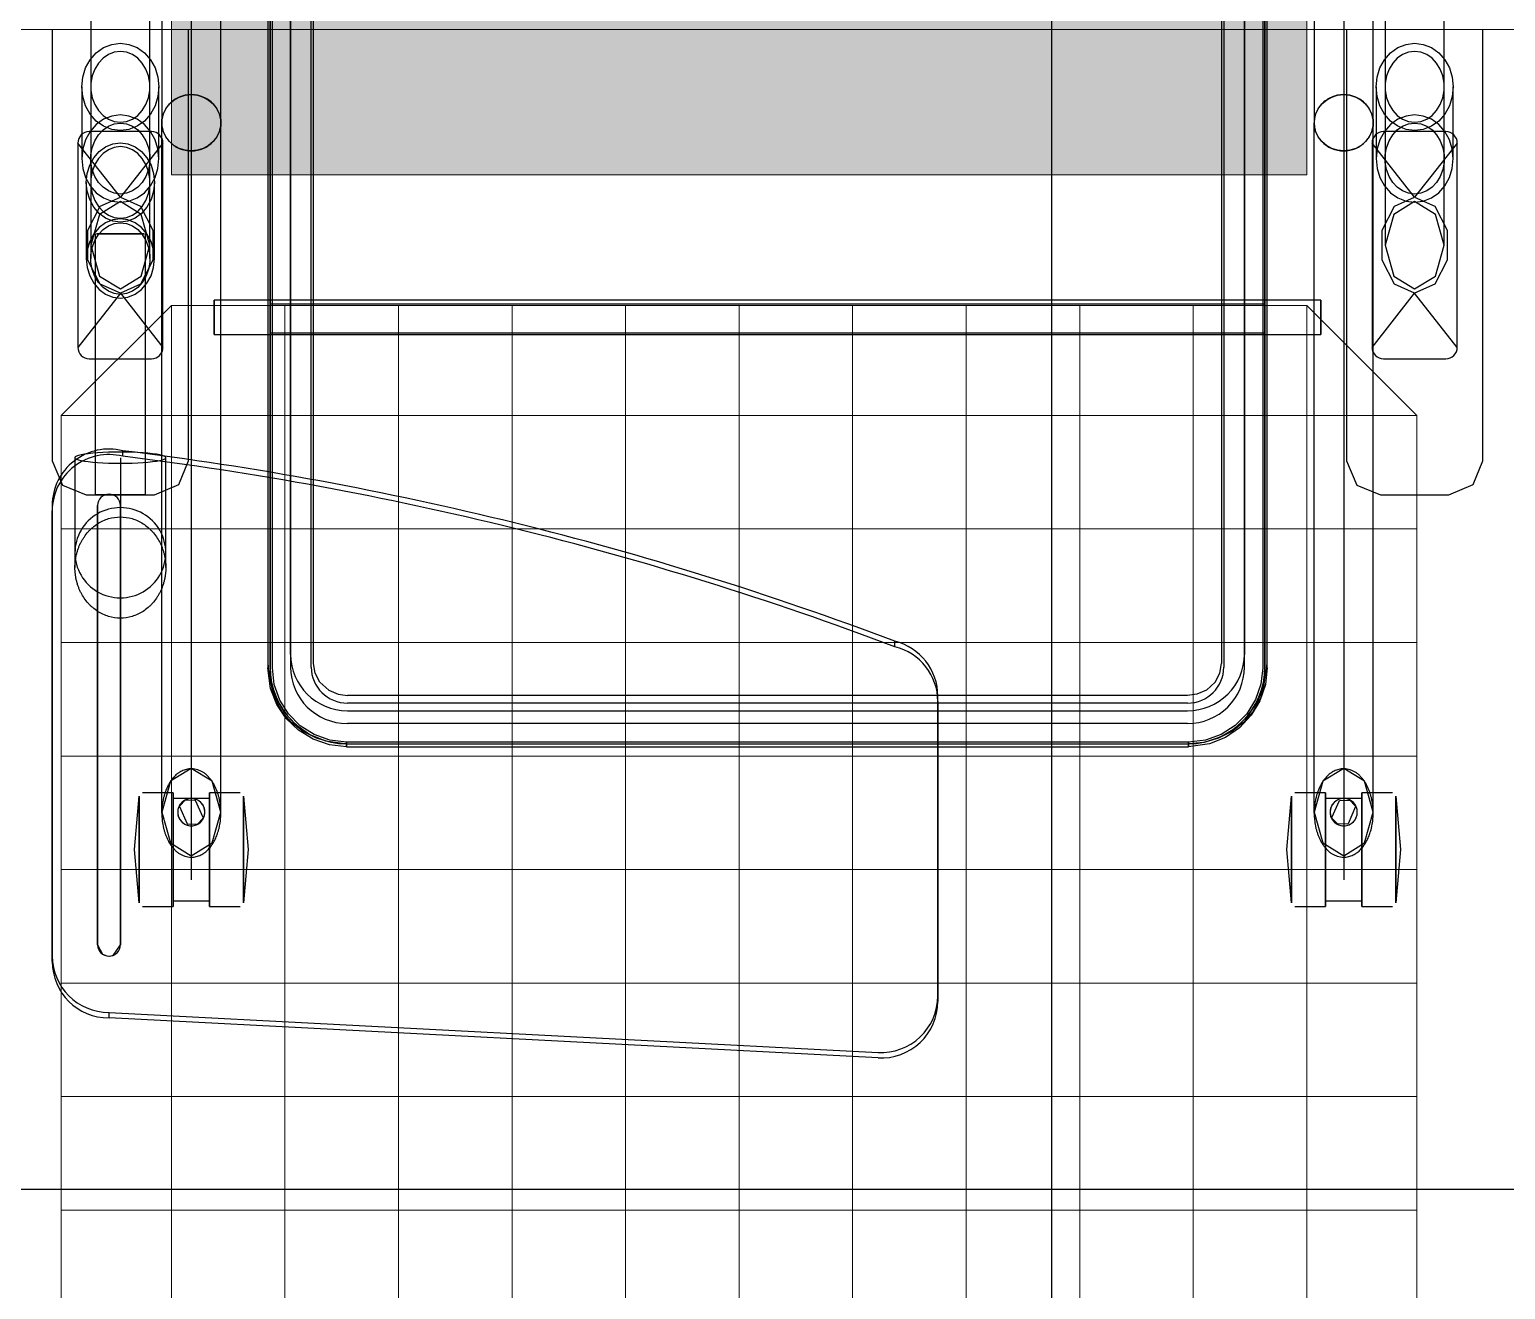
# Model space of a CAD drawing. Header units: millimetres. Extents: x -92759 to 184353, y -15225 to 86714.
# Drawn here: x 75045 to 75695, y 67281 to 67836 of the extents above; entities that cross this region are included whole.
import ezdxf

# ---------------------------------------------------------------- set-up
doc = ezdxf.new("R2010")
doc.units = ezdxf.units.MM
for name, color, linetype in [('0-1', 9, 'Continuous'), ('A-_FURT----_E', 9, 'Continuous'), ('A-PATT-CONC', 8, 'Continuous'), ('M-_SANIFIXR_E', 9, 'Continuous'), ('M-ACMV_FCU', 5, 'Continuous')]:
    doc.layers.add(name, color=color, linetype=linetype)
doc.layers.add('HFI 9MM FPB', color=94, linetype='Continuous', lineweight=5)
doc.layers.add('M-ACMV_FCU-1', color=86, linetype='Continuous', lineweight=9)

# ---------------------------------------------------------------- blocks, each defined once
blk = doc.blocks.new('SIGMUND-LR R_ 2020 - SIGMUND-LR R_ 2020-8582791-2ND STOREY Copy 1')
for p, q in [((17, -49.39), (17, -300)), ((43, -300), (43, -49.39)), ((587, -49.39), (587, -300)), ((613, -300), (613, -49.39)), ((105, -480.26), (105, -119.74)), ((525, -119.74), (525, -480.26)), ((94.93, -125.62), (94.93, -486.14)), ((95, -123.7), (95, -484.22)), ((95.93, -125.37), (95.93, -485.89)), ((95.93, -485.89), (95.93, -125.37)), ((96.93, -486.14), (96.93, -125.62)), ((105, -125.37), (105, -485.89)), ((114.07, -485.89), (114.07, -125.37)), ((115, -484.22), (115, -123.7)), ((515, -123.7), (515, -484.22)), ((515.93, -125.37), (515.93, -485.89)), ((525, -485.89), (525, -125.37)), ((533.07, -125.62), (533.07, -486.14)), ((534.07, -485.89), (534.07, -125.37)), ((534.07, -125.37), (534.07, -485.89)), ((535, -484.22), (535, -123.7)), ((535.07, -486.14), (535.07, -125.62)), ((48.25, -170), (48.25, -246.08)), ((61.25, -170), (61.25, -246.08)), ((74.25, -246.08), (74.25, -170)), ((555.75, -170), (555.75, -246.08)), ((568.75, -170), (568.75, -246.08)), ((581.75, -246.08), (581.75, -170)), ((0, -205), (0, -395)), ((60, -395), (60, -205)), ((95.93, -203.29), (95.93, -324.95)), ((534.07, -324.95), (534.07, -203.29)), ((570, -205), (570, -395)), ((630, -395), (630, -205)), ((13, -230.28), (13, -261.88)), ((17, -230.28), (17, -261.88)), ((43, -261.88), (43, -230.28)), ((47, -261.88), (47, -230.28)), ((583, -230.28), (583, -261.88)), ((587, -230.28), (587, -261.88)), ((613, -261.88), (613, -230.28)), ((617, -261.88), (617, -230.28)), ((61.25, -246.08), (61.25, -579.49)), ((568.75, -246.08), (568.75, -579.49)), ((43.75, -250), (16.25, -250)), ((613.75, -250), (586.25, -250)), ((30, -278.8), (11.25, -255)), ((11.25, -255), (11.25, -345)), ((48.75, -255), (30, -278.8)), ((48.75, -345), (48.75, -255)), ((600, -278.8), (581.25, -255)), ((581.25, -255), (581.25, -345)), ((618.75, -255), (600, -278.8)), ((618.75, -345), (618.75, -255)), ((15, -272.36), (15, -305.89)), ((17, -272.36), (17, -305.89)), ((43, -305.89), (43, -272.36)), ((45, -305.89), (45, -272.36)), ((19, -410), (19, -295)), ((41, -410), (41, -295)), ((30, -321.2), (11.25, -345)), ((30, -321.2), (48.75, -345)), ((558.75, -324.28), (71.25, -324.28)), ((71.25, -339.28), (71.25, -324.28)), ((71.25, -324.28), (71.25, -339.28)), ((534.07, -324.28), (95.93, -324.28)), ((95.93, -324.95), (95.93, -325.64)), ((534.07, -325.64), (534.07, -324.95)), ((558.75, -339.28), (558.75, -324.28)), ((558.75, -324.28), (558.75, -339.28)), ((581.25, -345), (600, -321.2)), ((618.75, -345), (600, -321.2)), ((95.93, -325.64), (95.93, -338.78)), ((95.93, -325.83), (534.07, -325.83)), ((534.07, -338.78), (534.07, -325.64)), ((71.25, -339.28), (558.75, -339.28)), ((534.07, -338.71), (95.93, -338.71)), ((95.93, -338.78), (95.93, -339.84)), ((95.93, -339.28), (534.07, -339.28)), ((95.93, -339.84), (95.93, -488.18)), ((534.07, -339.84), (534.07, -338.78)), ((534.07, -488.18), (534.07, -339.84)), ((16.25, -350), (43.75, -350)), ((586.25, -350), (613.75, -350)), ((10, -393.6), (10, -441.99)), ((30, -393.6), (30, -441.99)), ((31.03, -392.97), (31.03, -390.54)), ((50, -441.99), (50, -393.6)), ((0, -414.62), (0, -613.13)), ((15, -410), (45, -410)), ((20, -414.62), (20, -608.16)), ((20, -608.16), (20, -414.62)), ((30, -608.16), (30, -414.62)), ((30, -414.62), (30, -608.16)), ((585, -410), (615, -410)), ((0, -615.56), (0, -417.05)), ((10, -435.47), (10, -441.99)), ((30, -435.47), (30, -441.99)), ((50, -441.99), (50, -435.47)), ((371.03, -476.89), (371.03, -474.45)), ((105, -480.26), (105, -485.89)), ((525, -485.89), (525, -480.26)), ((95.93, -485.89), (95.93, -488.18)), ((534.07, -488.18), (534.07, -485.89)), ((500, -498.35), (130, -498.35)), ((390, -630.78), (390, -498.53)), ((500, -501.71), (130, -501.71)), ((130, -505.07), (500, -505.07)), ((390, -500.97), (390, -633.21)), ((500, -510.71), (130, -510.71)), ((129.58, -519.7), (500.42, -519.7)), ((500.41, -518.93), (129.59, -518.93)), ((130, -519.71), (500, -519.71)), ((130, -519.72), (500, -519.72)), ((129.57, -520.97), (500.43, -520.97)), ((36.25, -566.23), (38.25, -542.77)), ((38.25, -589.69), (38.25, -542.77)), ((38.25, -542.77), (38.25, -589.69)), ((53.25, -541.23), (39.79, -541.23)), ((53.25, -541.23), (53.25, -591.23)), ((53.25, -591.23), (53.25, -541.23)), ((61.25, -543.73), (53.25, -543.73)), ((53.25, -543.73), (53.25, -588.73)), ((53.25, -588.73), (53.25, -543.73)), ((69.25, -543.73), (61.25, -543.73)), ((82.71, -541.23), (69.25, -541.23)), ((69.25, -541.23), (69.25, -591.23)), ((69.25, -591.23), (69.25, -541.23)), ((69.25, -543.73), (69.25, -588.73)), ((69.25, -588.73), (69.25, -543.73)), ((84.25, -542.77), (86.25, -566.23)), ((84.25, -542.77), (84.25, -589.69)), ((84.25, -589.69), (84.25, -542.77)), ((543.75, -566.23), (545.75, -542.77)), ((545.75, -589.69), (545.75, -542.77)), ((545.75, -542.77), (545.75, -589.69)), ((560.75, -541.23), (547.29, -541.23)), ((560.75, -591.23), (560.75, -541.23)), ((560.75, -541.23), (560.75, -591.23)), ((568.75, -543.73), (560.75, -543.73)), ((560.75, -588.73), (560.75, -543.73)), ((560.75, -543.73), (560.75, -588.73)), ((576.75, -543.73), (568.75, -543.73)), ((590.21, -541.23), (576.75, -541.23)), ((576.75, -591.23), (576.75, -541.23)), ((576.75, -541.23), (576.75, -591.23)), ((576.75, -588.73), (576.75, -543.73)), ((576.75, -543.73), (576.75, -588.73)), ((591.75, -542.77), (593.75, -566.23)), ((591.75, -542.77), (591.75, -589.69)), ((591.75, -589.69), (591.75, -542.77)), ((38.25, -589.69), (36.25, -566.23)), ((86.25, -566.23), (84.25, -589.69)), ((545.75, -589.69), (543.75, -566.23)), ((593.75, -566.23), (591.75, -589.69)), ((39.79, -591.23), (53.25, -591.23)), ((53.25, -588.73), (69.25, -588.73)), ((69.25, -591.23), (82.71, -591.23)), ((547.29, -591.23), (560.75, -591.23)), ((560.75, -588.73), (576.75, -588.73)), ((576.75, -591.23), (590.21, -591.23)), ((0, -613.13), (0, -615.56)), ((390, -633.21), (390, -630.78)), ((25, -637.94), (363.69, -655.56)), ((25, -640.38), (25, -637.94)), ((363.69, -657.99), (25, -640.38))]:
    blk.add_line(p, q)
at = {"flags": 128}
for points in [[(30, -249.51), (26.22, -249.03), (22.62, -247.6), (19.4, -245.31), (16.71, -242.27), (14.68, -238.62), (13.43, -234.56), (13, -230.28), (13.43, -226), (14.68, -221.94), (16.71, -218.29), (19.4, -215.25), (22.62, -212.96), (26.22, -211.54), (30, -211.05)], [(30, -211.05), (33.78, -211.54), (37.38, -212.96), (40.6, -215.25), (43.29, -218.29), (45.32, -221.94), (46.57, -226), (47, -230.28), (46.57, -234.56), (45.32, -238.62), (43.29, -242.27), (40.6, -245.31), (37.38, -247.6), (33.78, -249.03), (30, -249.51)], [(600, -249.51), (596.22, -249.03), (592.62, -247.6), (589.4, -245.31), (586.71, -242.27), (584.68, -238.62), (583.43, -234.56), (583, -230.28), (583.43, -226), (584.68, -221.94), (586.71, -218.29), (589.4, -215.25), (592.62, -212.96), (596.22, -211.54), (600, -211.05)], [(600, -211.05), (603.78, -211.54), (607.38, -212.96), (610.6, -215.25), (613.29, -218.29), (615.32, -221.94), (616.57, -226), (617, -230.28), (616.57, -234.56), (615.32, -238.62), (613.29, -242.27), (610.6, -245.31), (607.38, -247.6), (603.78, -249.03), (600, -249.51)], [(30, -214.68), (27.3, -215.02), (24.71, -216.03), (22.36, -217.66), (20.34, -219.84), (18.74, -222.48), (17.64, -225.46), (17.07, -228.65), (17.07, -231.91), (17.64, -235.1), (18.74, -238.08), (20.34, -240.72), (22.36, -242.9), (24.71, -244.53), (27.3, -245.54), (30, -245.88)], [(30, -245.88), (32.7, -245.54), (35.29, -244.53), (37.64, -242.9), (39.66, -240.72), (41.26, -238.08), (42.36, -235.1), (42.93, -231.91), (42.93, -228.65), (42.36, -225.46), (41.26, -222.48), (39.66, -219.84), (37.64, -217.66), (35.29, -216.03), (32.7, -215.02), (30, -214.68)], [(600, -214.68), (597.3, -215.02), (594.71, -216.03), (592.36, -217.66), (590.34, -219.84), (588.74, -222.48), (587.64, -225.46), (587.07, -228.65), (587.07, -231.91), (587.64, -235.1), (588.74, -238.08), (590.34, -240.72), (592.36, -242.9), (594.71, -244.53), (597.3, -245.54), (600, -245.88)], [(600, -245.88), (602.7, -245.54), (605.29, -244.53), (607.64, -242.9), (609.66, -240.72), (611.26, -238.08), (612.36, -235.1), (612.93, -231.91), (612.93, -228.65), (612.36, -225.46), (611.26, -222.48), (609.66, -219.84), (607.64, -217.66), (605.29, -216.03), (602.7, -215.02), (600, -214.68)], [(61.25, -258.45), (58.55, -258.18), (55.96, -257.38), (53.61, -256.09), (51.59, -254.36), (49.99, -252.27), (48.89, -249.9), (48.32, -247.37), (48.32, -244.79), (48.89, -242.26), (49.99, -239.89), (51.59, -237.8), (53.61, -236.07), (55.96, -234.77), (58.55, -233.98), (61.25, -233.7)], [(61.25, -233.7), (63.95, -233.98), (66.54, -234.77), (68.89, -236.07), (70.91, -237.8), (72.51, -239.89), (73.61, -242.26), (74.18, -244.79), (74.18, -247.37), (73.61, -249.9), (72.51, -252.27), (70.91, -254.36), (68.89, -256.09), (66.54, -257.38), (63.95, -258.18), (61.25, -258.45)], [(568.75, -258.45), (566.05, -258.18), (563.46, -257.38), (561.11, -256.09), (559.09, -254.36), (557.49, -252.27), (556.39, -249.9), (555.82, -247.37), (555.82, -244.79), (556.39, -242.26), (557.49, -239.89), (559.09, -237.8), (561.11, -236.07), (563.46, -234.77), (566.05, -233.98), (568.75, -233.7)], [(568.75, -233.7), (571.45, -233.98), (574.04, -234.77), (576.39, -236.07), (578.41, -237.8), (580.01, -239.89), (581.11, -242.26), (581.68, -244.79), (581.68, -247.37), (581.11, -249.9), (580.01, -252.27), (578.41, -254.36), (576.39, -256.09), (574.04, -257.38), (571.45, -258.18), (568.75, -258.45)], [(30, -242.65), (26.22, -243.13), (22.62, -244.55), (19.4, -246.85), (16.71, -249.89), (14.68, -253.54), (13.43, -257.6), (13, -261.88), (13.43, -266.16), (14.68, -270.22), (16.71, -273.87), (19.4, -276.91), (22.62, -279.2), (26.22, -280.62), (30, -281.1)], [(30, -277.48), (27.3, -277.14), (24.71, -276.13), (22.36, -274.5), (20.34, -272.32), (18.74, -269.68), (17.64, -266.7), (17.07, -263.51), (17.07, -260.25), (17.64, -257.06), (18.74, -254.08), (20.34, -251.44), (22.36, -249.26), (24.71, -247.63), (27.3, -246.62), (30, -246.28)], [(30, -281.1), (33.78, -280.62), (37.38, -279.2), (40.6, -276.91), (43.29, -273.87), (45.32, -270.22), (46.57, -266.16), (47, -261.88), (46.57, -257.6), (45.32, -253.54), (43.29, -249.89), (40.6, -246.85), (37.38, -244.55), (33.78, -243.13), (30, -242.65)], [(30, -246.28), (32.7, -246.62), (35.29, -247.63), (37.64, -249.26), (39.66, -251.44), (41.26, -254.08), (42.36, -257.06), (42.93, -260.25), (42.93, -263.51), (42.36, -266.7), (41.26, -269.68), (39.66, -272.32), (37.64, -274.5), (35.29, -276.13), (32.7, -277.14), (30, -277.48)], [(48.25, -550.14), (48.25, -401.25), (48.25, -246.08)], [(74.25, -550.14), (74.25, -401.25), (74.25, -246.08)], [(555.75, -550.14), (555.75, -401.25), (555.75, -246.08)], [(581.75, -550.14), (581.75, -401.25), (581.75, -246.08)], [(600, -242.65), (596.22, -243.13), (592.62, -244.55), (589.4, -246.85), (586.71, -249.89), (584.68, -253.54), (583.43, -257.6), (583, -261.88), (583.43, -266.16), (584.68, -270.22), (586.71, -273.87), (589.4, -276.91), (592.62, -279.2), (596.22, -280.62), (600, -281.1)], [(600, -277.48), (597.3, -277.14), (594.71, -276.13), (592.36, -274.5), (590.34, -272.32), (588.74, -269.68), (587.64, -266.7), (587.07, -263.51), (587.07, -260.25), (587.64, -257.06), (588.74, -254.08), (590.34, -251.44), (592.36, -249.26), (594.71, -247.63), (597.3, -246.62), (600, -246.28)], [(600, -281.1), (603.78, -280.62), (607.38, -279.2), (610.6, -276.91), (613.29, -273.87), (615.32, -270.22), (616.57, -266.16), (617, -261.88), (616.57, -257.6), (615.32, -253.54), (613.29, -249.89), (610.6, -246.85), (607.38, -244.55), (603.78, -243.13), (600, -242.65)], [(600, -246.28), (602.7, -246.62), (605.29, -247.63), (607.64, -249.26), (609.66, -251.44), (611.26, -254.08), (612.36, -257.06), (612.93, -260.25), (612.93, -263.51), (612.36, -266.7), (611.26, -269.68), (609.66, -272.32), (607.64, -274.5), (605.29, -276.13), (602.7, -277.14), (600, -277.48)], [(30, -289.8), (26.66, -289.36), (23.49, -288.07), (20.65, -285.99), (18.27, -283.23), (16.49, -279.93), (15.38, -276.24), (15, -272.36), (15.38, -268.48), (16.49, -264.8), (18.27, -261.49), (20.65, -258.73), (23.49, -256.65), (26.66, -255.36), (30, -254.92)], [(30, -256.57), (27.3, -256.91), (24.71, -257.93), (22.36, -259.58), (20.34, -261.79), (18.74, -264.47), (17.64, -267.48), (17.07, -270.71), (17.07, -274.01), (17.64, -277.24), (18.74, -280.26), (20.34, -282.93), (22.36, -285.14), (24.71, -286.79), (27.3, -287.81), (30, -288.15)], [(30, -254.92), (33.34, -255.36), (36.51, -256.65), (39.35, -258.73), (41.73, -261.49), (43.51, -264.8), (44.62, -268.48), (45, -272.36), (44.62, -276.24), (43.51, -279.93), (41.73, -283.23), (39.35, -285.99), (36.51, -288.07), (33.34, -289.36), (30, -289.8)], [(30, -288.15), (32.7, -287.81), (35.29, -286.79), (37.64, -285.14), (39.66, -282.93), (41.26, -280.26), (42.36, -277.24), (42.93, -274.01), (42.93, -270.71), (42.36, -267.48), (41.26, -264.47), (39.66, -261.79), (37.64, -259.58), (35.29, -257.93), (32.7, -256.91), (30, -256.57)], [(30, -321.2), (21.18, -317.15), (15.73, -306.55), (15.73, -293.45), (21.18, -282.85), (30, -278.8)], [(30, -278.8), (38.82, -282.85), (44.27, -293.45), (44.27, -306.55), (38.82, -317.15), (30, -321.2)], [(600, -321.2), (591.18, -317.15), (585.73, -306.55), (585.73, -293.45), (591.18, -282.85), (600, -278.8)], [(600, -278.8), (608.82, -282.85), (614.27, -293.45), (614.27, -306.55), (608.82, -317.15), (600, -321.2)], [(30, -280.8), (20.81, -286.42), (17, -300), (20.81, -313.58), (30, -319.2)], [(30, -319.2), (39.19, -313.58), (43, -300), (39.19, -286.42), (30, -280.8)], [(600, -280.8), (590.81, -286.42), (587, -300), (590.81, -313.58), (600, -319.2)], [(600, -319.2), (609.19, -313.58), (613, -300), (609.19, -286.42), (600, -280.8)], [(30, -288.45), (26.66, -288.89), (23.49, -290.17), (20.65, -292.25), (18.27, -295.01), (16.49, -298.32), (15.38, -302.01), (15, -305.89), (15.38, -309.77), (16.49, -313.45), (18.27, -316.76), (20.65, -319.52), (23.49, -321.6), (26.66, -322.89), (30, -323.32)], [(30, -321.68), (27.3, -321.33), (24.71, -320.31), (22.36, -318.66), (20.34, -316.45), (18.74, -313.78), (17.64, -310.77), (17.07, -307.54), (17.07, -304.23), (17.64, -301.01), (18.74, -297.99), (20.34, -295.32), (22.36, -293.11), (24.71, -291.46), (27.3, -290.44), (30, -290.09)], [(30, -323.32), (33.34, -322.89), (36.51, -321.6), (39.35, -319.52), (41.73, -316.76), (43.51, -313.45), (44.62, -309.77), (45, -305.89), (44.62, -302.01), (43.51, -298.32), (41.73, -295.01), (39.35, -292.25), (36.51, -290.17), (33.34, -288.89), (30, -288.45)], [(30, -290.09), (32.7, -290.44), (35.29, -291.46), (37.64, -293.11), (39.66, -295.32), (41.26, -297.99), (42.36, -301.01), (42.93, -304.23), (42.93, -307.54), (42.36, -310.77), (41.26, -313.78), (39.66, -316.45), (37.64, -318.66), (35.29, -320.31), (32.7, -321.33), (30, -321.68)], [(30, -295), (23.53, -295), (19.54, -295), (23.53, -295), (30, -295)], [(30, -295), (36.47, -295), (40.46, -295), (36.47, -295), (30, -295)], [(0, -395), (4.52, -405.73), (15, -410)], [(45, -410), (55.73, -405.48), (60, -395)], [(570, -395), (574.52, -405.73), (585, -410)], [(615, -410), (625.73, -405.48), (630, -395)], [(30, -410), (22.22, -410), (19, -410), (22.22, -410), (30, -410)], [(30, -410), (37.78, -410), (41, -410), (37.78, -410), (30, -410)], [(129.57, -520.97), (122.07, -520.07), (114.95, -517.6), (108.52, -513.68), (103.09, -508.48), (98.91, -502.26), (96.16, -495.29), (94.93, -486.14)], [(95, -484.22), (95.81, -491.81), (98.2, -499.06), (102.06, -505.62), (107.22, -511.18), (113.42, -515.49), (120.36, -518.35), (130, -519.72)], [(129.59, -518.93), (122.31, -518.03), (115.41, -515.57), (109.23, -511.65), (104.07, -506.49), (100.19, -500.34), (97.77, -493.49), (96.93, -486.14)], [(117.87, -492.52), (115.74, -488.59), (115, -484.22)], [(500, -519.72), (507.42, -518.92), (514.5, -516.54), (520.91, -512.69), (526.38, -507.56), (530.65, -501.37), (533.54, -494.38), (535, -484.22)], [(533.07, -486.14), (532.26, -493.34), (529.88, -500.19), (526.03, -506.36), (520.91, -511.55), (514.75, -515.49), (507.87, -517.99), (500.41, -518.93)], [(535.07, -486.14), (534.26, -493.57), (531.88, -500.66), (528.03, -507.08), (522.88, -512.54), (516.67, -516.79), (509.69, -519.62), (500.43, -520.97)], [(512.13, -492.52), (514.26, -488.59), (515, -484.22)], [(117.87, -492.52), (121.74, -496), (125.89, -497.81), (130, -498.35)], [(512.13, -492.52), (508.26, -496), (504.11, -497.81), (500, -498.35)], [(129.58, -519.7), (122.86, -519.03), (116.43, -517.18), (110.53, -514.22), (105.4, -510.28), (101.23, -505.51), (98.19, -500.09)], [(531.81, -500.09), (528.77, -505.51), (524.6, -510.28), (519.47, -514.22), (513.57, -517.18), (507.14, -519.03), (500.42, -519.7)], [(61.25, -530.53), (52.06, -536.16), (48.25, -549.73), (52.06, -563.31), (61.25, -568.93)], [(61.25, -568.93), (70.44, -563.31), (74.25, -549.73), (70.44, -536.16), (61.25, -530.53)], [(568.75, -530.53), (559.56, -536.16), (555.75, -549.73), (559.56, -563.31), (568.75, -568.93)], [(568.75, -568.93), (577.94, -563.31), (581.75, -549.73), (577.94, -536.16), (568.75, -530.53)], [(38.25, -589.69), (38.25, -585.09), (38.25, -573.09), (38.25, -558.39), (38.25, -546.78), (38.25, -542.77)], [(38.25, -542.77), (38.25, -547.37), (38.25, -559.38), (38.25, -574.07), (38.25, -585.69), (38.25, -589.69)], [(66.49, -552.15), (63.15, -544.62), (58.6, -544.48), (56.14, -546.96), (56.01, -547.31)], [(84.25, -542.77), (84.25, -547.37), (84.25, -559.38), (84.25, -574.07), (84.25, -585.69), (84.25, -589.69)], [(84.25, -589.69), (84.25, -585.09), (84.25, -573.09), (84.25, -558.39), (84.25, -546.78), (84.25, -542.77)], [(545.75, -589.69), (545.75, -585.09), (545.75, -573.09), (545.75, -558.39), (545.75, -546.78), (545.75, -542.77)], [(545.75, -542.77), (545.75, -547.37), (545.75, -559.38), (545.75, -574.07), (545.75, -585.69), (545.75, -589.69)], [(563.51, -552.15), (566.85, -544.62), (571.4, -544.48), (573.86, -546.96), (573.99, -547.31)], [(591.75, -542.77), (591.75, -547.37), (591.75, -559.38), (591.75, -574.07), (591.75, -585.69), (591.75, -589.69)], [(591.75, -589.69), (591.75, -585.09), (591.75, -573.09), (591.75, -558.39), (591.75, -546.78), (591.75, -542.77)], [(56.01, -547.31), (59.35, -554.85), (63.9, -554.99), (66.36, -552.51), (66.49, -552.15)], [(573.99, -547.31), (570.65, -554.85), (566.1, -554.99), (563.64, -552.51), (563.51, -552.15)], [(20, -608.16), (22.08, -612.23), (24.01, -613.06), (24.98, -613.16), (25.16, -613.16), (26.78, -612.83), (30, -608.16)]]:
    blk.add_lwpolyline(points, dxfattribs=at)
for centre, radius, start, end in [((16.25, -255), 5, 90, 180), ((43.75, -255), 5, 360, 90), ((586.25, -255), 5, 90, 180), ((613.75, -255), 5, 360, 90), ((16.25, -345), 5, 180, 270), ((43.75, -345), 5, 270, 0), ((586.25, -345), 5, 180, 270), ((613.75, -345), 5, 270, 0), ((61.25, -549.73), 6, 360, 180), ((61.25, -549.73), 6, 0, 180), ((568.75, -549.73), 6, 0, 180), ((568.75, -549.73), 6, 0, 180), ((61.25, -549.73), 6, 180, 360), ((61.25, -549.73), 6, 180, 0), ((568.75, -549.73), 6, 180, 0), ((568.75, -549.73), 6, 180, 0)]:
    blk.add_arc(centre, radius, start, end)
for centre, major_axis, ratio, start_param, end_param in [((25, -414.62), (25, 0), 0.992546, 1.327078, 3.141593), ((25, -417.05), (-25, 0), 0.992546, 4.468671, 6.283185), ((30, -393.6), (20, 0), 0.121869, 1.570796, 4.712389), ((30, -393.6), (-20, 0), 0.121869, 1.570796, 4.712389), ((-148.78, -1828.79), (1460.17, 0), 0.992546, 1.206818, 1.447338), ((-148.78, -1831.23), (1460.17, 0), 0.992546, 1.206818, 1.447338), ((30, -435.47), (-20, 0), 0.992546, 4.712389, 7.853982), ((25, -414.62), (-5, 0), 0.992546, 4.712389, 6.283185), ((25, -414.62), (-5, 0), 0.992546, 3.141593, 4.712389), ((30, -435.47), (-20, 0), 0.992546, 1.570796, 4.712389), ((365, -498.53), (25, 0), 0.992546, 0, 1.327078), ((130, -480.26), (25, 0), 0.992546, 3.141593, 4.712389), ((365, -500.97), (25, 0), 0.992546, 0, 1.327078), ((500, -480.26), (-25, 0), 0.992546, 1.570796, 3.141593), ((130, -485.89), (34.07, 0), 0.992546, 3.141593, 4.700031), ((130, -485.89), (34.07, 0), 0.992546, 3.141593, 4.700031), ((130, -485.89), (25, 0), 0.992546, 3.141593, 4.712389), ((130, -485.89), (15.93, 0), 0.992546, 3.141593, 4.712389), ((500, -485.89), (15.93, 0), 0.992546, 4.712389, 6.283185), ((500, -485.89), (-25, 0), 0.992546, 1.570796, 3.141593), ((500, -485.89), (34.07, 0), 0.992546, 4.724747, 6.283185), ((500, -485.89), (34.07, 0), 0.992546, 4.724747, 6.283185), ((130, -488.18), (34.07, 0), 0.992546, 3.141593, 3.356938), ((500, -488.18), (34.07, 0), 0.992546, 6.06784, 6.283185), ((130, -485.89), (34.07, 0), 0.992546, 4.700031, 4.712389), ((500, -485.89), (-34.07, 0), 0.992546, 1.570796, 1.583154), ((25, -608.16), (-5, 0), 0.992546, 0, 1.570796), ((25, -608.16), (-5, 0), 0.992546, 1.570796, 3.141593), ((25, -613.13), (25, 0), 0.992546, 3.141593, 4.712389), ((25, -615.56), (25, 0), 0.992546, 3.141593, 4.712389), ((365, -630.78), (25, 0), 0.992546, 4.660029, 6.283185), ((365, -633.21), (-25, 0), 0.992546, 1.518436, 3.141593)]:
    blk.add_ellipse(centre, major_axis=major_axis, ratio=ratio, start_param=start_param, end_param=end_param)
for points, knots in [([(61.25, -233.7), (60.34, -233.7), (58.53, -233.89), (55.92, -234.69), (53.55, -236), (51.52, -237.74), (49.91, -239.85), (48.8, -242.23), (48.23, -244.78), (48.23, -247.38), (48.98, -250.78), (51.3, -254.6), (55.81, -257.72), (59.43, -258.45), (61.25, -258.45)], [-1, -1, -1, -1, -0.933333, -0.866667, -0.8, -0.733333, -0.666667, -0.6, -0.533333, -0.466667, -0.4, -0.266667, -0.133333, 0, 0, 0, 0]), ([(61.25, -258.45), (63.07, -258.45), (65.79, -257.9), (68.95, -256.16), (70.98, -254.42), (72.59, -252.31), (73.7, -249.93), (74.27, -247.38), (74.27, -244.78), (73.7, -242.23), (72.59, -239.85), (70.45, -237.03), (66.69, -234.44), (63.07, -233.7), (61.25, -233.7)], [-1, -1, -1, -1, -0.866667, -0.8, -0.733333, -0.666667, -0.6, -0.533333, -0.466667, -0.4, -0.333333, -0.266667, -0.133333, 0, 0, 0, 0]), ([(568.75, -233.7), (567.84, -233.7), (566.03, -233.89), (563.42, -234.69), (561.05, -236), (559.02, -237.74), (557.41, -239.85), (556.3, -242.23), (555.73, -244.78), (555.73, -247.38), (556.48, -250.78), (558.8, -254.6), (563.31, -257.72), (566.93, -258.45), (568.75, -258.45)], [-1, -1, -1, -1, -0.933333, -0.866667, -0.8, -0.733333, -0.666667, -0.6, -0.533333, -0.466667, -0.4, -0.266667, -0.133333, 0, 0, 0, 0]), ([(568.75, -258.45), (570.57, -258.45), (573.29, -257.9), (576.45, -256.16), (578.48, -254.42), (580.09, -252.31), (581.2, -249.93), (581.77, -247.38), (581.77, -244.78), (581.2, -242.23), (580.09, -239.85), (577.95, -237.03), (574.19, -234.44), (570.57, -233.7), (568.75, -233.7)], [-1, -1, -1, -1, -0.866667, -0.8, -0.733333, -0.666667, -0.6, -0.533333, -0.466667, -0.4, -0.333333, -0.266667, -0.133333, 0, 0, 0, 0]), ([(30, -464.27), (28.25, -464.27), (25.64, -463.89), (22.32, -462.63), (19.97, -461.34), (18.15, -459.99), (16.8, -458.75), (15.53, -457.43), (14.09, -455.59), (12.87, -453.56), (12.05, -451.86), (11.51, -450.52), (11.05, -449.15), (10.67, -447.76), (10.37, -446.34), (10.16, -444.9), (10.03, -443.44), (9.99, -441.99), (10.03, -440.54), (10.16, -439.07), (10.37, -437.63), (10.67, -436.21), (11.05, -434.82), (11.51, -433.45), (12.05, -432.11), (12.67, -430.83), (13.36, -429.6), (14.38, -428.01), (15.53, -426.54), (16.8, -425.22), (18.15, -423.98), (19.97, -422.63), (22.32, -421.34), (25.64, -420.08), (28.25, -419.7), (30, -419.7)], [0, 0, 0, 0, 0.083333, 0.125, 0.166667, 0.208333, 0.229167, 0.25, 0.291667, 0.333333, 0.354167, 0.375, 0.395833, 0.416667, 0.4375, 0.458333, 0.479167, 0.5, 0.520833, 0.541667, 0.5625, 0.583333, 0.604167, 0.625, 0.645833, 0.666667, 0.6875, 0.708333, 0.75, 0.770833, 0.791667, 0.833333, 0.875, 0.916667, 1, 1, 1, 1]), ([(30, -419.7), (31.75, -419.7), (34.36, -420.08), (37.68, -421.34), (40.03, -422.63), (41.85, -423.98), (43.2, -425.22), (44.47, -426.54), (45.91, -428.38), (47.13, -430.41), (47.95, -432.11), (48.49, -433.45), (48.95, -434.82), (49.33, -436.21), (49.63, -437.63), (49.84, -439.07), (49.97, -440.54), (50.01, -441.99), (49.97, -443.44), (49.84, -444.9), (49.63, -446.34), (49.33, -447.76), (48.95, -449.15), (48.49, -450.52), (47.95, -451.86), (47.33, -453.14), (46.64, -454.37), (45.62, -455.96), (44.47, -457.43), (43.2, -458.75), (41.85, -459.99), (40.03, -461.34), (37.68, -462.63), (34.36, -463.89), (31.75, -464.27), (30, -464.27)], [0, 0, 0, 0, 0.083333, 0.125, 0.166667, 0.208333, 0.229167, 0.25, 0.291667, 0.333333, 0.354167, 0.375, 0.395833, 0.416667, 0.4375, 0.458333, 0.479167, 0.5, 0.520833, 0.541667, 0.5625, 0.583333, 0.604167, 0.625, 0.645833, 0.666667, 0.6875, 0.708333, 0.75, 0.770833, 0.791667, 0.833333, 0.875, 0.916667, 1, 1, 1, 1]), ([(500.42, -520.19), (500.42, -520.13), (500.42, -520.01), (500.42, -519.82), (500.41, -519.63), (500.41, -519.46), (500.41, -519.3), (500.41, -519.17), (500.41, -519.06), (500.41, -518.98), (500.41, -518.93), (500.41, -518.92), (500.41, -518.95), (500.41, -519.03), (500.41, -519.19), (500.42, -519.44), (500.42, -519.62), (500.42, -519.71)], [0, 0, 0, 0, 0.058824, 0.117647, 0.176471, 0.235294, 0.294118, 0.352941, 0.411765, 0.470588, 0.529412, 0.588235, 0.647059, 0.705882, 0.823529, 0.911765, 1, 1, 1, 1]), ([(500.42, -519.71), (500.42, -519.77), (500.42, -519.89), (500.43, -520.08), (500.43, -520.27), (500.43, -520.44), (500.43, -520.6), (500.43, -520.74), (500.43, -520.84), (500.43, -520.92), (500.43, -520.97), (500.43, -520.98), (500.43, -520.95), (500.43, -520.88), (500.43, -520.72), (500.42, -520.46), (500.42, -520.29), (500.42, -520.19)], [0, 0, 0, 0, 0.058824, 0.117647, 0.176471, 0.235294, 0.294118, 0.352941, 0.411765, 0.470588, 0.529412, 0.588235, 0.647059, 0.705882, 0.823529, 0.911765, 1, 1, 1, 1]), ([(61.25, -530.53), (60.49, -530.6), (59.03, -530.85), (57.38, -531.45), (56.32, -532.01), (55.73, -532.37), (54.88, -532.98), (53.7, -534.11), (52.67, -535.41), (52.1, -536.22), (51.91, -536.51), (51.62, -536.95), (51.03, -537.95), (50.26, -539.59), (49.6, -541.39), (49.13, -542.98), (48.7, -544.86), (48.21, -548.18), (48.2, -552.04), (48.69, -555.36), (49.11, -557.24), (49.52, -558.6), (50, -559.96), (50.55, -561.3), (51.19, -562.6), (51.74, -563.51), (52.15, -564.09), (52.42, -564.48), (52.93, -565.16), (53.71, -566.11), (54.57, -566.96), (55.3, -567.56), (55.88, -567.95), (56.47, -568.3), (57.29, -568.72), (58.8, -569.31), (60.24, -569.6), (61.25, -569.69)], [-1, -1, -1, -1, -0.958333, -0.916667, -0.895833, -0.885417, -0.875, -0.833333, -0.791667, -0.78125, -0.776042, -0.770833, -0.75, -0.708333, -0.666667, -0.638889, -0.611111, -0.555556, -0.444444, -0.388889, -0.361111, -0.333333, -0.305556, -0.277778, -0.25, -0.222222, -0.215278, -0.208333, -0.194444, -0.166667, -0.138889, -0.125, -0.111111, -0.097222, -0.083333, -0.055556, 0, 0, 0, 0]), ([(61.25, -569.69), (62.01, -569.62), (63.47, -569.37), (65.12, -568.78), (66.18, -568.22), (66.77, -567.86), (67.62, -567.25), (68.81, -566.13), (69.84, -564.82), (70.4, -564.02), (70.6, -563.73), (70.9, -563.28), (71.49, -562.28), (72.25, -560.64), (72.92, -558.83), (73.39, -557.24), (73.81, -555.36), (74.3, -552.04), (74.29, -548.18), (73.8, -544.86), (73.37, -542.98), (72.97, -541.61), (72.49, -540.26), (71.94, -538.93), (71.3, -537.63), (70.75, -536.73), (70.34, -536.14), (70.07, -535.75), (69.56, -535.07), (68.78, -534.13), (67.93, -533.27), (67.2, -532.67), (66.63, -532.28), (66.03, -531.93), (65.21, -531.51), (63.7, -530.91), (62.27, -530.62), (61.25, -530.53)], [-1, -1, -1, -1, -0.958333, -0.916667, -0.895833, -0.885417, -0.875, -0.833333, -0.791667, -0.78125, -0.776042, -0.770833, -0.75, -0.708333, -0.666667, -0.638889, -0.611111, -0.555556, -0.444444, -0.388889, -0.361111, -0.333333, -0.305556, -0.277778, -0.25, -0.222222, -0.215278, -0.208333, -0.194444, -0.166667, -0.138889, -0.125, -0.111111, -0.097222, -0.083333, -0.055556, 0, 0, 0, 0]), ([(568.75, -530.53), (567.99, -530.6), (566.53, -530.85), (564.88, -531.45), (563.82, -532.01), (563.23, -532.37), (562.38, -532.98), (561.2, -534.11), (560.17, -535.41), (559.6, -536.22), (559.41, -536.51), (559.12, -536.95), (558.53, -537.95), (557.76, -539.59), (557.1, -541.39), (556.63, -542.98), (556.2, -544.86), (555.71, -548.18), (555.7, -552.04), (556.19, -555.36), (556.61, -557.24), (557.02, -558.6), (557.5, -559.96), (558.05, -561.3), (558.69, -562.6), (559.24, -563.51), (559.65, -564.09), (559.92, -564.48), (560.43, -565.16), (561.21, -566.11), (562.07, -566.96), (562.8, -567.56), (563.38, -567.95), (563.97, -568.3), (564.79, -568.72), (566.3, -569.31), (567.74, -569.6), (568.75, -569.69)], [-1, -1, -1, -1, -0.958333, -0.916667, -0.895833, -0.885417, -0.875, -0.833333, -0.791667, -0.78125, -0.776042, -0.770833, -0.75, -0.708333, -0.666667, -0.638889, -0.611111, -0.555556, -0.444444, -0.388889, -0.361111, -0.333333, -0.305556, -0.277778, -0.25, -0.222222, -0.215278, -0.208333, -0.194444, -0.166667, -0.138889, -0.125, -0.111111, -0.097222, -0.083333, -0.055556, 0, 0, 0, 0]), ([(568.75, -569.69), (569.51, -569.62), (570.97, -569.37), (572.62, -568.78), (573.68, -568.22), (574.27, -567.86), (575.12, -567.25), (576.31, -566.13), (577.34, -564.82), (577.9, -564.02), (578.1, -563.73), (578.4, -563.28), (578.99, -562.28), (579.75, -560.64), (580.42, -558.83), (580.89, -557.24), (581.31, -555.36), (581.8, -552.04), (581.79, -548.18), (581.3, -544.86), (580.87, -542.98), (580.47, -541.61), (579.99, -540.26), (579.44, -538.93), (578.8, -537.63), (578.25, -536.73), (577.84, -536.14), (577.57, -535.75), (577.06, -535.07), (576.28, -534.13), (575.43, -533.27), (574.7, -532.67), (574.13, -532.28), (573.53, -531.93), (572.71, -531.51), (571.2, -530.91), (569.77, -530.62), (568.75, -530.53)], [-1, -1, -1, -1, -0.958333, -0.916667, -0.895833, -0.885417, -0.875, -0.833333, -0.791667, -0.78125, -0.776042, -0.770833, -0.75, -0.708333, -0.666667, -0.638889, -0.611111, -0.555556, -0.444444, -0.388889, -0.361111, -0.333333, -0.305556, -0.277778, -0.25, -0.222222, -0.215278, -0.208333, -0.194444, -0.166667, -0.138889, -0.125, -0.111111, -0.097222, -0.083333, -0.055556, 0, 0, 0, 0]), ([(67.25, -549.73), (67.25, -549.15), (67.08, -548.05), (66.48, -546.69), (65.66, -545.59), (64.01, -544.19), (62.42, -543.73), (61.25, -543.73)], [0, 0, 0, 0, 0.142857, 0.285714, 0.428571, 0.571429, 1, 1, 1, 1]), ([(574.75, -549.73), (574.75, -549.15), (574.58, -548.05), (573.98, -546.69), (573.16, -545.59), (571.51, -544.19), (569.92, -543.73), (568.75, -543.73)], [0, 0, 0, 0, 0.142857, 0.285714, 0.428571, 0.571429, 1, 1, 1, 1]), ([(55.25, -549.73), (55.25, -550.27), (55.36, -551.14), (55.76, -552.18), (56.07, -552.77), (56.44, -553.34), (57.01, -554.03), (57.88, -554.74), (58.91, -555.3), (60.43, -555.77), (62.07, -555.77), (63.59, -555.3), (64.79, -554.65), (65.58, -553.93), (66.08, -553.3), (66.37, -552.88), (66.67, -552.33), (66.95, -551.66), (67.19, -550.78), (67.25, -550.14), (67.25, -549.73)], [0, 0, 0, 0, 0.111111, 0.166667, 0.194444, 0.222222, 0.277778, 0.333333, 0.388889, 0.444444, 0.555556, 0.611111, 0.666667, 0.75, 0.770833, 0.791667, 0.833333, 0.875, 0.916667, 1, 1, 1, 1]), ([(562.75, -549.73), (562.75, -550.27), (562.86, -551.14), (563.26, -552.18), (563.57, -552.77), (563.94, -553.34), (564.52, -554.03), (565.67, -554.98), (567.52, -555.77), (569.57, -555.77), (571.09, -555.3), (572.29, -554.65), (573.08, -553.93), (573.58, -553.3), (573.87, -552.88), (574.18, -552.33), (574.45, -551.66), (574.69, -550.78), (574.75, -550.14), (574.75, -549.73)], [0, 0, 0, 0, 0.111111, 0.166667, 0.194444, 0.222222, 0.277778, 0.333333, 0.444444, 0.555556, 0.611111, 0.666667, 0.75, 0.770833, 0.791667, 0.833333, 0.875, 0.916667, 1, 1, 1, 1])]:
    blk.add_open_spline(points, degree=3, knots=knots)
for points in [[(98.19, -500.09), (98.01, -499.68), (97.66, -498.76), (97.14, -497.16), (96.85, -496), (96.72, -495.41)], [(533.28, -495.41), (533.15, -496), (532.86, -497.16), (532.34, -498.76), (531.99, -499.68), (531.81, -500.09)], [(129.58, -520.19), (129.58, -520.26), (129.58, -520.38), (129.57, -520.54), (129.57, -520.69), (129.57, -520.8), (129.57, -520.9), (129.57, -520.95), (129.57, -520.98), (129.57, -520.97), (129.57, -520.92), (129.57, -520.84), (129.57, -520.74), (129.57, -520.6), (129.57, -520.44), (129.57, -520.27), (129.57, -520.08), (129.58, -519.89), (129.58, -519.77), (129.58, -519.71)], [(129.58, -519.71), (129.58, -519.65), (129.58, -519.53), (129.58, -519.36), (129.59, -519.22), (129.59, -519.1), (129.59, -519.01), (129.59, -518.95), (129.59, -518.92), (129.59, -518.93), (129.59, -518.98), (129.59, -519.06), (129.59, -519.17), (129.59, -519.3), (129.59, -519.46), (129.59, -519.63), (129.58, -519.82), (129.58, -520.01), (129.58, -520.13), (129.58, -520.19)], [(61.25, -543.73), (60.86, -543.73), (60.07, -543.81), (58.92, -544.16), (57.83, -544.75), (56.84, -545.59), (56.02, -546.69), (55.42, -548.05), (55.25, -549.15), (55.25, -549.73)], [(568.75, -543.73), (568.36, -543.73), (567.57, -543.81), (566.42, -544.16), (565.33, -544.75), (564.34, -545.59), (563.52, -546.69), (562.92, -548.05), (562.75, -549.15), (562.75, -549.73)]]:
    blk.add_open_spline(points, degree=3)
blk = doc.blocks.new('1599_FURN_RHH_BLK8 _NEW__2ND STY_dwg-10261561-BLK8_RHH_2ND STOREY PLAN')
at = {"layer": 'A-_FURT----_E'}
blk.add_blockref('SIGMUND-LR R_ 2020 - SIGMUND-LR R_ 2020-8582791-2ND STOREY Copy 1', (-15246.03, -11300.1), dxfattribs=at)
blk = doc.blocks.new('A$C3019c3af')
at = {"layer": 'M-_SANIFIXR_E'}
blk.add_blockref('1599_FURN_RHH_BLK8 _NEW__2ND STY_dwg-10261561-BLK8_RHH_2ND STOREY PLAN', (7599.78, 46600.1), dxfattribs=at)
blk = doc.blocks.new('RCP_B8L2')
at = {"layer": 'A-PATT-CONC'}
h = blk.add_hatch(dxfattribs=at)
h.set_pattern_fill('ANSI37', color=256, scale=189, angle=45)
h.set_pattern_definition([(90, (-375761.8, -151102.3), (-600.075, 0), []), (180, (-375761.8, -151102.3), (-6e-14, -600.075), [])])
h.paths.add_polyline_path([(-378761.82, -151102.3), (-375761.82, -151102.3), (-375761.82, -158302.3), (-378761.82, -158302.3)])
at = {"layer": 'HFI 9MM FPB'}
h = blk.add_hatch(dxfattribs=at)
h.set_pattern_fill('ANSI33', color=256, scale=50)
h.set_pattern_definition([(45, (-581589.02, -147239), (-224.5064, 224.5064), []), (45, (-581364.5, -147239), (-224.5064, 224.5064), [158.75, -79.375])])
h.paths.add_polyline_path([(-378761.82, -151102.3), (-375761.82, -151102.3), (-375761.82, -158302.3), (-378761.82, -158302.3)], flags=16)
h.paths.add_polyline_path([(-377668.07, -149827.3), (-374918.07, -149827.3), (-374918.07, -159127.3), (-379618.07, -159127.3), (-379618.07, -150277.3), (-377668.07, -150277.3)])
blk = doc.blocks.new('A$Ca8a76259')
at = {"layer": 'M-ACMV_FCU', "lineweight": 0}
h = blk.add_hatch(color=256, dxfattribs=at)
h.dxf.hatch_style = 1
h.paths.add_polyline_path([(250, 356), (250, 439), (-250, 439), (-250, 356)])
h.paths.add_polyline_path([(356, -250), (439, -250), (439, 250), (356, 250)])
h.paths.add_polyline_path([(-356, 250), (-439, 250), (-439, -250), (-356, -250)])
h.paths.add_polyline_path([(-250, -356), (-250, -439), (250, -439), (250, -356)])
for p, q in [((-298.5, 250), (-250, 298.5)), ((-250, 298.5), (250, 298.5)), ((-250, 298.5), (-250, -298.5)), ((-200, 298.5), (-200, -298.5)), ((-150, 298.5), (-150, -298.5)), ((-100, 298.5), (-100, -298.5)), ((-50, 298.5), (-50, -298.5)), ((0, 298.5), (0, -298.5)), ((50, 298.5), (50, -298.5)), ((100, 298.5), (100, -298.5)), ((-298.5, 250), (-298.5, -250)), ((298.5, 250), (-298.5, 250)), ((298.5, 200), (-298.5, 200)), ((298.5, 150), (-298.5, 150)), ((298.5, 100), (-298.5, 100)), ((298.5, 50), (-298.5, 50)), ((298.5, 0), (-298.5, 0)), ((298.5, -50), (-298.5, -50)), ((298.5, -100), (-298.5, -100)), ((298.5, -150), (-298.5, -150)), ((298.5, -200), (-298.5, -200)), ((-250, -298.5), (-298.5, -250)), ((298.5, -250), (-298.5, -250)), ((-250, -298.5), (250, -298.5))]:
    blk.add_line(p, q, dxfattribs=at)
for points in [[(420, 420), (420, -420), (-420, -420), (-420, 420)], [(-356, 250), (-356, -250), (-439, -250), (-439, 250)]]:
    blk.add_lwpolyline(points, close=True, dxfattribs=at)
blk = doc.blocks.new('FCU -1')
at = {"layer": 'M-ACMV_FCU', "lineweight": 5, "rotation": 270}
blk.add_blockref('A$Ca8a76259', (378508.35, -50607.13), dxfattribs=at)
blk = doc.blocks.new('ACMV_B8_L2')
at = {"layer": 'M-ACMV_FCU-1'}
blk.add_blockref('FCU -1', (-242487.49, 12307.45), dxfattribs=at)

msp = doc.modelspace()

# ---------------------------------------------------------------- block references
at = {"layer": '0-1'}
msp.add_blockref('A$C3019c3af', (82701.06, 32741.24), dxfattribs=at)
at = {"layer": 'A-PATT-CONC'}
msp.add_blockref('RCP_B8L2', (452619.12, 220318.54), dxfattribs=at)
at = {"layer": 'M-ACMV_FCU-1'}
msp.add_blockref('ACMV_B8_L2', (-60663.56, 105715.91), dxfattribs=at)

doc.saveas('drawing.dxf')
